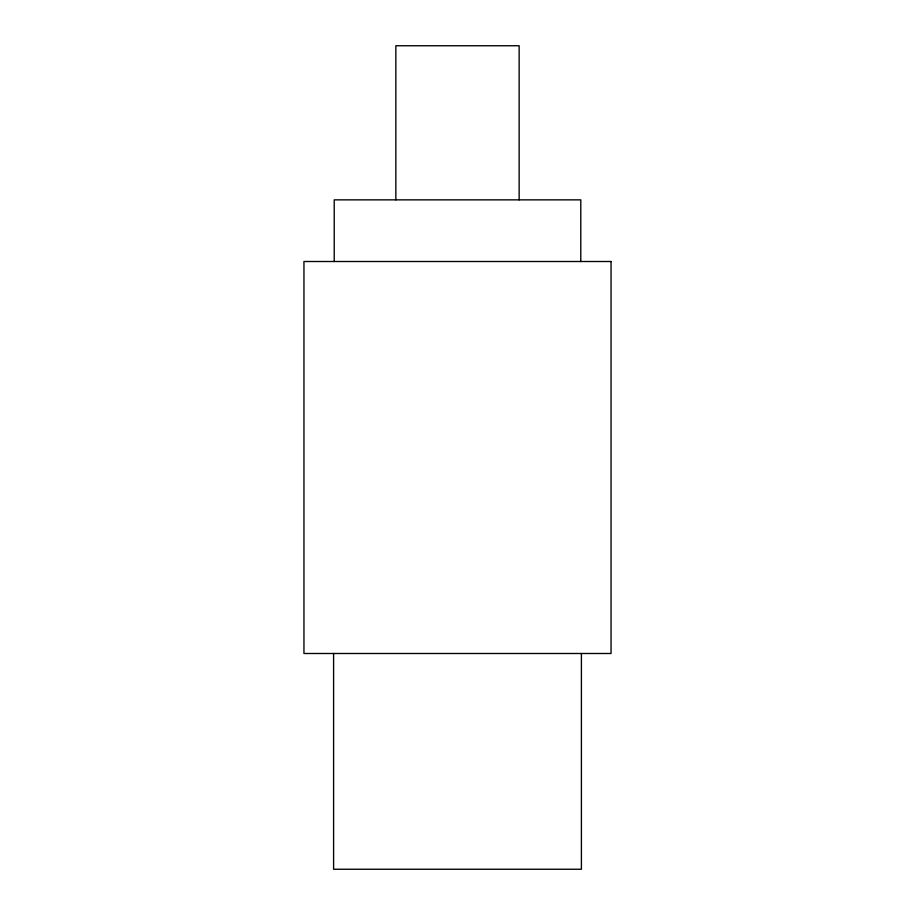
<?xml version="1.0" encoding="UTF-8"?>
<svg xmlns="http://www.w3.org/2000/svg" width="915" height="915" viewBox="0 0 915 915"><rect width="100%" height="100%" fill="white"/><g stroke="black" fill="none" stroke-linecap="round" stroke-linejoin="round"><path stroke-width="1.37" d="M581.402 653.493L581.402 869.25L333.598 869.25L333.598 653.493M580.785 261.507L580.785 199.859L334.215 199.859L334.215 261.507M519.148 199.859L519.148 45.75L395.852 45.75L395.852 199.859M611.048 261.507L303.952 261.507L303.952 653.493L611.048 653.493L611.048 261.507"/></g></svg>
